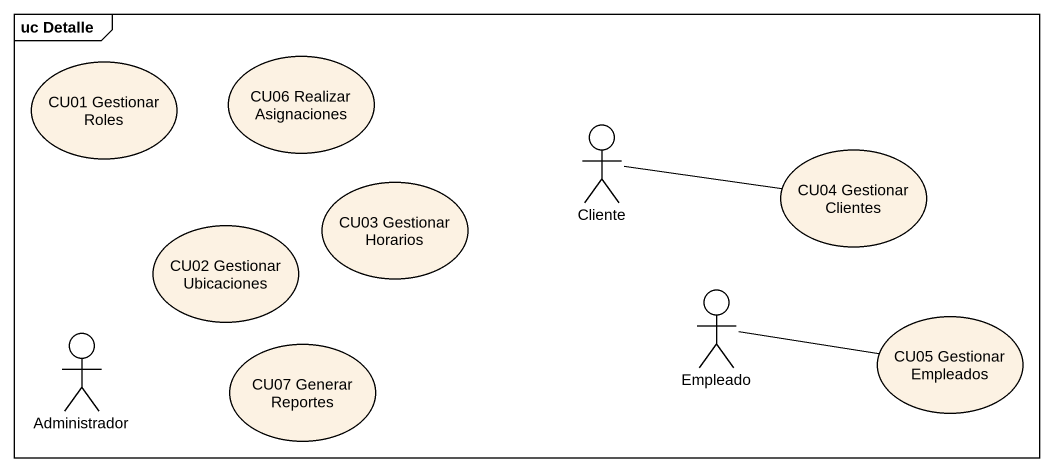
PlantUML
@startuml
mainframe uc Detalle
usecase "CU01 Gestionar Roles" as CU01_Gestionar_Roles
usecase "CU06 Realizar Asignaciones" as CU06_Realizar_Asignaciones
actor Cliente
usecase "CU03 Gestionar Horarios" as CU03_Gestionar_Horarios
usecase "CU04 Gestionar Clientes" as CU04_Gestionar_Clientes
usecase "CU02 Gestionar Ubicaciones" as CU02_Gestionar_Ubicaciones
actor Empleado
actor Administrador
usecase "CU07 Generar Reportes" as CU07_Generar_Reportes
usecase "CU05 Gestionar Empleados" as CU05_Gestionar_Empleados
Cliente -right- CU04_Gestionar_Clientes
Empleado -right- CU05_Gestionar_Empleados
@enduml
